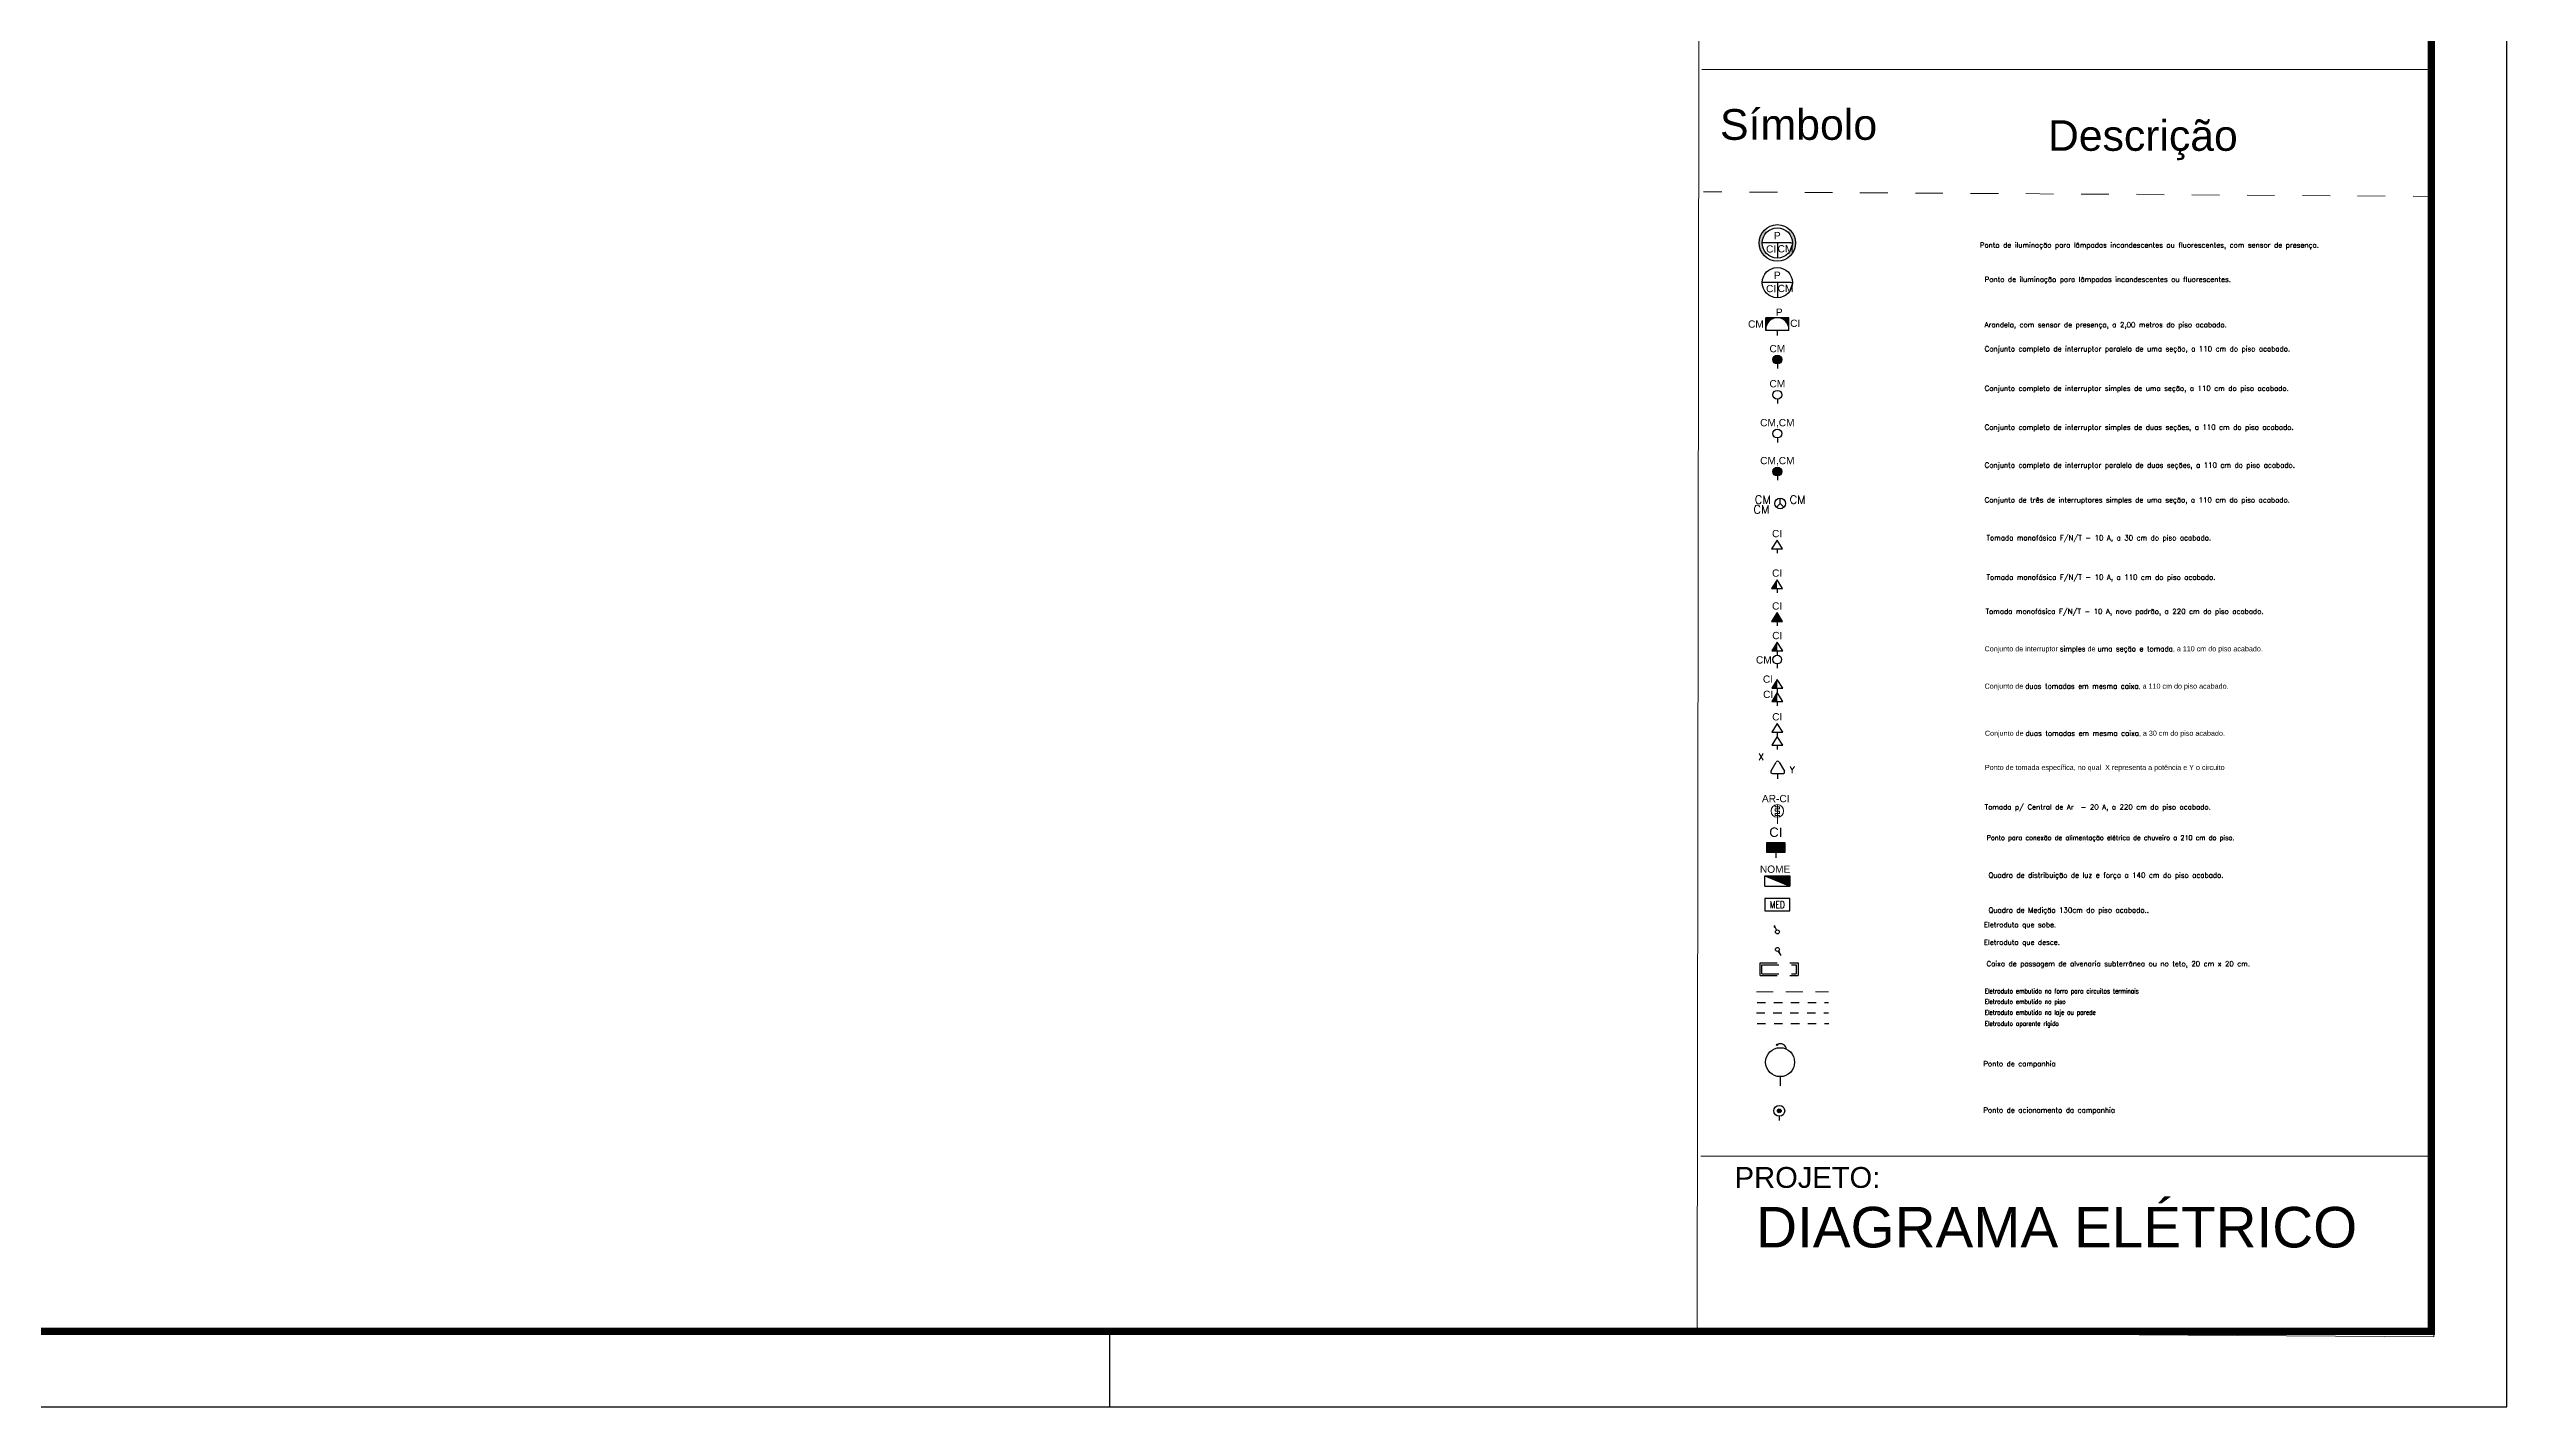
# Model space of a CAD drawing. Header units: millimetres. Extents: x 3257.7 to 3310.8, y 1679.5 to 1717.1.
# Drawn here: x 3281.69 to 3310.83, y 1679.45 to 1695.54 of the extents above; entities that cross this region are included whole.
import ezdxf
from ezdxf.enums import TextEntityAlignment as Align

# ---------------------------------------------------------------- set-up
doc = ezdxf.new("R2010")
doc.units = ezdxf.units.MM
for name, pattern in [('AXIS', [6, 5, -0.5, 0, -0.5]), ('CONTORNO_QUADRO_T', [0.35, 0.2, -0.15]), ('DASHDOT', [1, 0.5, -0.25, 0, -0.25]), ('HIDDEN', [0.375, 0.25, -0.125])]:
    doc.linetypes.add(name, pattern=pattern)
for name, color, linetype in [('3', 3, 'Continuous'), ('ARQ-FOLHA', 7, 'Continuous'), ('ELETRODUTO APARENTE', 2, 'DASHDOT'), ('ELETRODUTO EMBUTIDO LAJE PAREDE', 2, 'Continuous'), ('ELETRODUTO EMBUTIDO PISO', 1, 'HIDDEN'), ('ELETRODUTO LUMINÁRIA', 3, 'Continuous'), ('ELETRODUTO TEXTO', 250, 'Continuous'), ('INTERRUPTORES', 1, 'Continuous'), ('LISTAGEM_TEXTO', 7, 'Continuous'), ('PDF3_DI-Barramento Fase 3', 4, 'Continuous'), ('PDF3_eletrodutos', 3, 'Continuous'), ('Quadros de Dist.', 1, 'Continuous'), ('QUADROS_E_CAIXAS', 7, 'Continuous')]:
    doc.layers.add(name, color=color, linetype=linetype)
for name, color, linetype, lineweight in [('ELETRODUTOS', 5, 'Continuous', 20), ('REDE ELETRICA', 7, 'Continuous', 9), ('TOMADAS', 20, 'Continuous', 13)]:
    doc.layers.add(name, color=color, linetype=linetype, lineweight=lineweight)
doc.styles.add('Arial$001', font='arial.ttf', dxfattribs={"height": 1.562076})
doc.styles.add('GYN_Carimbo_Página', font='arial.ttf', dxfattribs={"height": 0.6})
doc.styles.add('GYN_Dispositivos', font='arial.ttf', dxfattribs={"height": 0.2})
doc.styles.add('ROMANS', font='ROMANS.shx', dxfattribs={"width": 0.8, "height": 0.1})
doc.styles.add('SIMPLEX', font='simplex.shx', dxfattribs={"height": 0.1})
doc.styles.get("Standard").update_dxf_attribs({"font": 'arial.ttf'})

# ---------------------------------------------------------------- blocks, each defined once
blk = doc.blocks.new('*U163')
for p, q in [((-0.373, 0), (-0.416, 0)), ((0.373, 0), (-0.373, 0)), ((0, 0), (0, -0.373)), ((0.373, 0), (0.416, 0)), ((0, -0.373), (0, -0.416))]:
    blk.add_line(p, q)
blk.add_circle((0, 0), 0.416)
at = {"color": 7, "style": 'GYN_Dispositivos'}
blk.add_attdef('CI', text='', height=0.2, dxfattribs=at).set_placement((-0.16, 0), align=Align.TOP_RIGHT)
blk.add_attdef('P', text='', height=0.2, dxfattribs=at).set_placement((0, 0.16), align=Align.BOTTOM_CENTER)
blk.add_attdef('CM', text='', height=0.2, dxfattribs=at).set_placement((0.16, 0), align=Align.TOP_LEFT)
blk = doc.blocks.new('*U167')
h = blk.add_hatch(color=256)
h.paths.add_polyline_path([(0.356, 0.355), (0.294, 0.294, -0.198705), (0.416, 0, -0.198998), (0.294, -0.294), (0.355, -0.356, 0.198983), (0.503, 0, 0.198741)])
h.paths.add_polyline_path([(-0.294, 0.294), (-0.356, 0.355, 0.198841), (-0.503, 0, 0.199084), (-0.355, -0.356), (-0.294, -0.294, -0.199119), (-0.416, 0, -0.198827)])
for p, q in [((-0.373, 0), (-0.416, 0)), ((0.373, 0), (-0.373, 0)), ((0, 0), (0, -0.373)), ((0.373, 0), (0.416, 0)), ((0, -0.373), (0, -0.416))]:
    blk.add_line(p, q)
for radius in [0.503, 0.416]:
    blk.add_circle((0, 0), radius)
at = {"color": 7, "style": 'GYN_Dispositivos'}
blk.add_attdef('CI', text='', height=0.2, dxfattribs=at).set_placement((-0.16, 0), align=Align.TOP_RIGHT)
blk.add_attdef('P', text='', height=0.2, dxfattribs=at).set_placement((0, 0.16), align=Align.BOTTOM_CENTER)
blk.add_attdef('CM', text='', height=0.2, dxfattribs=at).set_placement((0.16, 0), align=Align.TOP_LEFT)
blk = doc.blocks.new('*U168')
for points in [[(0.198, 0.316, -0.383986), (0.483, 0), (0.483, 0.316)], [(0.198, -0.316), (0.483, -0.316), (0.483, 0, -0.383986)]]:
    blk.add_hatch(color=256).paths.add_polyline_path(points)
for p, q in [((0, 0), (0.132, 0)), ((0.132, -0.316), (0.132, 0.316)), ((0.132, 0.316), (0.483, 0.316)), ((0.483, -0.316), (0.483, 0.316)), ((0.132, -0.316), (0.483, -0.316))]:
    blk.add_line(p, q)
blk.add_arc((0.165, 0), 0.318, 264.02432, 95.97568)
blk = doc.blocks.new('*U152')
blk.add_line((0, 0.12), (0, 0))
blk.add_circle((0, 0.24), 0.12)
at = {"layer": 'REDE ELETRICA', "style": 'GYN_Carimbo_Página'}
blk.add_attdef('COMANDO', text='', height=0.2, dxfattribs=at).set_placement((0, 0.542), align=Align.MIDDLE_CENTER)
blk = doc.blocks.new('*U164')
for points in [[(0, 0.36, 0.414214), (-0.12, 0.24), (0, 0.24)], [(-0.12, 0.24, 0.414214), (0, 0.12), (0, 0.24)], [(0.12, 0.24, 0.414214), (0, 0.36), (0, 0.24)], [(0.12, 0.24), (0, 0.24), (0, 0.12, 0.414214)]]:
    blk.add_hatch(color=256).paths.add_polyline_path(points)
h = blk.add_hatch(color=256)
h.paths.add_polyline_path([(0.12, 0.24, 0.414214), (0, 0.36), (0, 0.24)])
h.paths.add_polyline_path([(0, 0.24), (0, 0.12, 0.414214), (0.12, 0.24)])
blk.add_line((0, 0.12), (0, 0))
blk.add_circle((0, 0.24), 0.12)
at = {"layer": 'REDE ELETRICA', "style": 'GYN_Carimbo_Página'}
blk.add_attdef('COMANDO', text='', height=0.2, dxfattribs=at).set_placement((0, 0.542), align=Align.MIDDLE_CENTER)
blk = doc.blocks.new('*U155')
for points in [[(0, 0.24), (-0.075, 0.24), (-0.15, 0.12), (0, 0.12)], [(0, 0.36), (-0.075, 0.24), (0, 0.24)]]:
    blk.add_hatch(color=256).paths.add_polyline_path(points)
for p, q in [((0, 0.36), (-0.15, 0.12)), ((-0.15, 0.12), (0.15, 0.12)), ((0.15, 0.12), (0, 0.36)), ((0, 0.12), (0, 0))]:
    blk.add_line(p, q)
at = {"layer": 'REDE ELETRICA', "style": 'GYN_Carimbo_Página'}
blk.add_attdef('CIRCUITO', text='', height=0.2, dxfattribs=at).set_placement((0, 0.542), align=Align.MIDDLE_CENTER)
blk = doc.blocks.new('*U154')
for p, q in [((0, 0.36), (-0.15, 0.12)), ((-0.15, 0.12), (0.15, 0.12)), ((0.15, 0.12), (0, 0.36)), ((0, 0.12), (0, 0))]:
    blk.add_line(p, q)
at = {"layer": 'REDE ELETRICA', "style": 'GYN_Carimbo_Página'}
blk.add_attdef('CIRCUITO', text='', height=0.2, dxfattribs=at).set_placement((0, 0.542), align=Align.MIDDLE_CENTER)
blk = doc.blocks.new('*U166')
for points in [[(0, 0.24), (-0.075, 0.24), (-0.15, 0.12), (0, 0.12)], [(0, 0.36), (-0.075, 0.24), (0, 0.24)], [(0, 0.36), (0, 0.24), (0.075, 0.24)], [(0.075, 0.24), (0, 0.24), (0, 0.12), (0.15, 0.12)]]:
    blk.add_hatch(color=256).paths.add_polyline_path(points)
for p, q in [((0, 0.36), (-0.15, 0.12)), ((-0.15, 0.12), (0.15, 0.12)), ((0.15, 0.12), (0, 0.36)), ((0, 0.12), (0, 0))]:
    blk.add_line(p, q)
at = {"layer": 'REDE ELETRICA', "style": 'GYN_Carimbo_Página'}
blk.add_attdef('CIRCUITO', text='', height=0.2, dxfattribs=at).set_placement((0, 0.542), align=Align.MIDDLE_CENTER)
blk = doc.blocks.new('TomadaAr')
at = {"layer": 'TOMADAS', "ltscale": 3}
for p, q in [((-0.036, 0.311), (-0.036, 0.282)), ((-0.036, 0.282), (0.036, 0.282)), ((-0.036, 0.245), (0.036, 0.245)), ((-0.036, 0.245), (-0.036, 0.209)), ((-0.036, 0.209), (0.036, 0.209)), ((-0.036, 0.173), (0.036, 0.173)), ((-0.036, 0.173), (-0.036, 0.136)), ((-0.036, 0.136), (0.036, 0.136)), ((0, 0.318), (0, 0)), ((0.036, 0.282), (0.036, 0.245)), ((0.036, 0.209), (0.036, 0.173)), ((0.036, 0.136), (0.036, 0.116))]:
    blk.add_line(p, q, dxfattribs=at)
blk.add_circle((0, 0.213), 0.104, dxfattribs=at)
blk.add_attdef('AR-CI', text='', height=0.12).set_placement((-0.026, 0.357), align=Align.CENTER)
blk = doc.blocks.new('Quadro terminal.')
blk.add_hatch(color=256).paths.add_polyline_path([(-0.34, 0.212), (0.34, -0.071), (0.34, 0.212)])
at = {"ltscale": 0.05}
for p, q in [((-0.34, -0.071), (-0.34, 0.212)), ((-0.34, 0.212), (0.34, 0.212)), ((-0.34, 0.212), (0.34, -0.071)), ((0.34, 0.212), (0.34, -0.071)), ((-0.34, -0.071), (0.34, -0.071))]:
    blk.add_line(p, q, dxfattribs=at)
at = {"layer": 'REDE ELETRICA', "style": 'GYN_Carimbo_Página'}
blk.add_attdef('CM', text='', height=0.2, rotation=360, dxfattribs=at).set_placement((-0.254, 0.238), align=Align.BOTTOM_LEFT)
blk = doc.blocks.new('*U161')
blk.add_hatch(color=256).paths.add_polyline_path([(-0.131, -0.131), (-0.097, -0.122), (-0.122, -0.097)])
blk.add_line((-0.11, -0.11), (-0.039, -0.039))
blk.add_lwpolyline([(-0.122, -0.097), (-0.131, -0.131), (-0.097, -0.122)], close=True)
blk.add_circle((0, 0), 0.055)
blk = doc.blocks.new('*U165')
blk.add_hatch(color=256).paths.add_polyline_path([(0.039, 0.039), (0.072, 0.048), (0.048, 0.072)])
blk.add_line((0.06, 0.06), (0.131, 0.131))
blk.add_lwpolyline([(0.048, 0.072), (0.039, 0.039), (0.072, 0.048)], close=True)
blk.add_circle((0, 0), 0.055)
blk = doc.blocks.new('*U156')
blk.add_hatch(color=256).paths.add_polyline_path([(-0.2, 0.32), (-0.2, 0.12), (0.2, 0.12), (0.2, 0.32)])
blk.add_line((0, 0.12), (0, 0))
blk.add_lwpolyline([(-0.2, 0.12), (0.2, 0.12), (0.2, 0.32), (-0.2, 0.32)], close=True)
at = {"layer": 'REDE ELETRICA', "style": 'GYN_Carimbo_Página'}
blk.add_attdef('CIRCUITO', text='', height=0.2, dxfattribs=at).set_placement((0, 0.542), align=Align.MIDDLE_CENTER)
blk = doc.blocks.new('TEBAI01')
for p, q in [((-1.62, 1.95), (-0.35, 4.14)), ((-1.3, 1.32), (1.28, 1.32)), ((0, 0), (0, 1.32)), ((0.35, 4.14), (1.63, 1.92))]:
    blk.add_line(p, q)
for centre, start, end in [((-1.3, 1.71), 143.13324, 270.77697), ((0, 3.97), 26.04787, 153.95213), ((1.3, 1.71), 267.18113, 32.56886)]:
    blk.add_arc(centre, 0.393, start, end)
at = {"style": 'ROMANS', "flags": 8}
for tag, p in [('020', (-5.03, 2.2)), ('001', (3.56, 2.23))]:
    blk.add_attdef(tag, text='', height=1.6, dxfattribs=at).set_placement(p, align=Align.MIDDLE_CENTER)
blk = doc.blocks.new('Ir3s03')
for p, q in [((0, 1.02), (-0.72, 0.3)), ((0, 1.02), (0, 2.03)), ((0.72, 0.3), (0, 1.02)), ((0, 1.02), (0, 1.02))]:
    blk.add_line(p, q)
blk.add_circle((0, 1.02), 1.02)
at = {"style": 'ROMANS', "flags": 8}
for tag, p in [('031', (-2.03, -0.12)), ('030', (-1.77, 2.54)), ('009', (1.79, 2.54))]:
    blk.add_attdef(tag, text='', height=1.6, dxfattribs=at).set_placement(p, align=Align.MIDDLE_CENTER)
blk = doc.blocks.new('Tgcig02')
blk.add_line((0, 1), (0, 0))
for centre, radius in [((0, 2.6), 1.6), ((-0.35, 4.52), 0.0696)]:
    blk.add_circle(centre, radius)
blk.add_arc((0.03, 3.95), 0.686, 7.0471, 118.0951)
blk = doc.blocks.new('Ircamp08')
blk.add_line((0, 0.8), (0, 0))
for radius in [1.04, 0.36]:
    blk.add_circle((0, 1.84), radius)
at = {"linetype": 'Continuous'}
for points in [[(-0.36, 1.84), (-0.31, 1.66), (-0.31, 2.02)], [(-0.31, 2.02), (-0.18, 1.53), (-0.18, 2.15)], [(-0.18, 1.53), (-0.31, 2.02), (-0.31, 1.66)], [(-0.18, 2.15), (0, 1.48), (0, 2.2)], [(0, 1.48), (-0.18, 2.15), (-0.18, 1.53)], [(0, 2.2), (0.18, 1.53), (0.18, 2.15)], [(0.18, 1.53), (0, 2.2), (0, 1.48)], [(0.18, 2.15), (0.31, 1.66), (0.31, 2.02)], [(0.31, 1.66), (0.18, 2.15), (0.18, 1.53)], [(0.36, 1.84), (0.31, 2.02), (0.31, 1.66)]]:
    blk.add_solid(points, dxfattribs=at)
at = {"style": 'ROMANS', "flags": 8}
blk.add_attdef('009', text='', height=1.6, dxfattribs=at).set_placement((1.3, 3.14), align=Align.MIDDLE_CENTER)
blk = doc.blocks.new('FOLHA A2')
at = {"layer": 'ARQ-FOLHA'}
for p, q in [((594, -420), (594, 0)), ((409, -420), (409, -410)), ((0, -420), (594, -420))]:
    blk.add_line(p, q, dxfattribs=at)
at = {"layer": 'ARQ-FOLHA', "const_width": 1}
blk.add_lwpolyline([(25, -410), (584, -410), (584, -10), (25, -10), (25, -410)], dxfattribs=at)

msp = doc.modelspace()

# ---------------------------------------------------------------- linework, layer by layer
at = {"color": 7}
for p, q in [((3302.331, 1685.476), (3302.037, 1685.476)), ((3302.037, 1685.476), (3302.037, 1685.329)), ((3302.331, 1685.329), (3302.331, 1685.476)), ((3302.037, 1685.329), (3302.331, 1685.329))]:
    msp.add_line(p, q, dxfattribs=at)
at = {"color": 7, "linetype": 'Continuous', "lineweight": 9, "true_color": 0x000007}
for points in [[(3309.938, 1716.157), (3309.968, 1680.28), (3301.234, 1680.34), (3301.28, 1716.157)], [(3301.29, 1695.299), (3309.941, 1695.299), (3309.941, 1695.299)], [(3308.739, 1693.805), (3308.411, 1693.808), (3308.411, 1693.808)], [(3309.391, 1693.798), (3309.063, 1693.805), (3309.063, 1693.805)], [(3309.938, 1693.795), (3309.723, 1693.798), (3309.723, 1693.798)], [(3301.277, 1682.424), (3309.935, 1682.424), (3309.935, 1682.424)]]:
    msp.add_lwpolyline(points, dxfattribs=at)
at = {"color": 7, "linetype": 'Continuous', "lineweight": 20, "true_color": 0x000007}
for points in [[(3301.527, 1693.852), (3301.31, 1693.852), (3301.31, 1693.852)], [(3302.185, 1693.847), (3301.853, 1693.847), (3301.853, 1693.847)], [(3302.837, 1693.843), (3302.511, 1693.843), (3302.511, 1693.843)], [(3303.495, 1693.838), (3303.164, 1693.838), (3303.164, 1693.838)], [(3304.148, 1693.835), (3303.822, 1693.835), (3303.822, 1693.835)], [(3304.806, 1693.83), (3304.474, 1693.83), (3304.474, 1693.83)], [(3305.458, 1693.825), (3305.132, 1693.83), (3305.132, 1693.83)], [(3306.116, 1693.822), (3305.785, 1693.825), (3305.785, 1693.825)], [(3306.769, 1693.817), (3306.442, 1693.822), (3306.442, 1693.822)], [(3307.427, 1693.813), (3307.1, 1693.817), (3307.1, 1693.817)], [(3308.079, 1693.808), (3307.753, 1693.813), (3307.753, 1693.813)]]:
    msp.add_lwpolyline(points, dxfattribs=at)
at = {"layer": 'ELETRODUTO APARENTE', "linetype": 'AXIS', "ltscale": 0.001}
msp.add_line((3301.945, 1683.993), (3302.793, 1683.993), dxfattribs=at)
at = {"layer": 'ELETRODUTO EMBUTIDO LAJE PAREDE', "linetype": 'DASHDOT', "ltscale": 0.01}
msp.add_line((3301.936, 1684.122), (3302.791, 1684.122), dxfattribs=at)
at = {"layer": 'ELETRODUTO EMBUTIDO PISO', "color": 1, "linetype": 'CONTORNO_QUADRO_T', "ltscale": 0.01}
msp.add_line((3301.944, 1684.245), (3302.791, 1684.245), dxfattribs=at)
at = {"layer": 'ELETRODUTOS', "linetype": 'CONTORNO_QUADRO_T'}
msp.add_line((3301.936, 1684.371), (3302.791, 1684.371), dxfattribs=at)
at = {"layer": 'QUADROS_E_CAIXAS', "linetype": 'CONTORNO_QUADRO_T'}
for p, q in [((3301.981, 1684.712), (3302.429, 1684.712)), ((3301.981, 1684.564), (3301.981, 1684.712)), ((3301.981, 1684.564), (3302.429, 1684.564)), ((3302.001, 1684.691), (3302.409, 1684.691)), ((3302.001, 1684.585), (3302.001, 1684.691)), ((3302.001, 1684.585), (3302.409, 1684.585)), ((3302.409, 1684.691), (3302.409, 1684.585)), ((3302.429, 1684.712), (3302.429, 1684.564))]:
    msp.add_line(p, q, dxfattribs=at)

# ---------------------------------------------------------------- block references
at = {"layer": '3'}
ref = msp.add_blockref('TEBAI01', (3302.188, 1686.893), dxfattribs=dict(at, xscale=0.04849392732480256, yscale=0.04849392732480256, zscale=0.04849392732480256))
ref.add_attrib('001', 'Y', dxfattribs={"layer": '0', "height": 0.0776, "style": 'ROMANS', "flags": 8}).set_placement((3302.361, 1687.001), align=Align.MIDDLE_CENTER)
ref.add_attrib('020', 'X', dxfattribs={"layer": '0', "height": 0.0776, "style": 'ROMANS', "flags": 8}).set_placement((3301.992, 1687.154), align=Align.MIDDLE_CENTER)
at = {"layer": 'ARQ-FOLHA', "xscale": 0.08952391981061225, "yscale": 0.08952391981061225, "zscale": 0.08952391981061225}
msp.add_blockref('FOLHA A2', (3257.656, 1717.052), dxfattribs=at)
at = {"layer": 'ELETRODUTO LUMINÁRIA'}
ref = msp.add_blockref('*U167', (3302.184, 1693.245), dxfattribs=dict(at, xscale=0.4310284338323022, yscale=0.4310284338323022, zscale=0.4310284338323022))
ref.add_attrib('P', 'P', dxfattribs={"layer": '0', "color": 7, "height": 0.0862, "style": 'GYN_Dispositivos'}).set_placement((3302.184, 1693.263), align=Align.BOTTOM_CENTER)
ref.add_attrib('CI', 'CI', dxfattribs={"layer": '0', "color": 7, "height": 0.0862, "style": 'GYN_Dispositivos'}).set_placement((3302.171, 1693.217), align=Align.TOP_RIGHT)
ref.add_attrib('CM', 'CM', dxfattribs={"layer": '0', "color": 7, "height": 0.0862, "style": 'GYN_Dispositivos'}).set_placement((3302.187, 1693.219), align=Align.TOP_LEFT)
ref = msp.add_blockref('*U163', (3302.184, 1692.775), dxfattribs=dict(at, xscale=0.4310284338323022, yscale=0.4310284338323022, zscale=0.4310284338323022))
ref.add_attrib('P', 'P', dxfattribs={"layer": '0', "color": 7, "height": 0.0862, "style": 'GYN_Dispositivos'}).set_placement((3302.184, 1692.793), align=Align.BOTTOM_CENTER)
ref.add_attrib('CI', 'CI', dxfattribs={"layer": '0', "color": 7, "height": 0.0862, "style": 'GYN_Dispositivos'}).set_placement((3302.171, 1692.747), align=Align.TOP_RIGHT)
ref.add_attrib('CM', 'CM', dxfattribs={"layer": '0', "color": 7, "height": 0.0862, "style": 'GYN_Dispositivos'}).set_placement((3302.187, 1692.749), align=Align.TOP_LEFT)
ref = msp.add_blockref('*U168', (3302.184, 1692.15), dxfattribs=dict(at, xscale=0.431028218317947, yscale=0.431028218317947, zscale=0.431028218317947, rotation=89.99999999999999))
ref.add_attrib('P', 'P', dxfattribs={"layer": '0', "color": 7, "height": 0.0862, "style": 'GYN_Dispositivos'}).set_placement((3302.166, 1692.425), align=Align.MIDDLE_LEFT)
ref.add_attrib('CI', 'CI', dxfattribs={"layer": '0', "color": 7, "height": 0.0862, "style": 'GYN_Dispositivos'}).set_placement((3302.336, 1692.336), align=Align.TOP_LEFT)
ref.add_attrib('CM', 'CM', dxfattribs={"layer": '0', "color": 7, "height": 0.0862, "style": 'GYN_Dispositivos'}).set_placement((3301.836, 1692.215), align=Align.BOTTOM_LEFT)
for name, p, xscale, yscale, zscale, values in [('*U164', (3302.184, 1691.759), 0.4310284338323022, 0.4310284338323022, 0.4310284338323022, {'COMANDO': 'CM'}), ('*U152', (3302.184, 1691.343), 0.4310284338323022, 0.4310284338323022, 0.4310284338323022, {'COMANDO': 'CM'}), ('*U152', (3302.184, 1690.882), 0.4310284338323022, 0.4310284338323022, 0.4310284338323022, {'COMANDO': 'CM,CM'}), ('*U164', (3302.184, 1690.432), 0.4310284338323022, 0.4310284338323022, 0.4310284338323022, {'COMANDO': 'CM,CM'}), ('*U154', (3302.181, 1689.567), 0.4310284338323022, 0.4310284338323022, 0.4310284338323022, {'CIRCUITO': 'CI'}), ('*U155', (3302.181, 1689.099), 0.4310284338323022, 0.4310284338323022, 0.4310284338323022, {'CIRCUITO': 'CI'}), ('*U166', (3302.181, 1688.709), 0.4310284338323022, 0.4310284338323022, 0.4310284338323022, {'CIRCUITO': 'CI'}), ('*U155', (3302.183, 1688.359), 0.4310284338323022, 0.4310284338323022, 0.4310284338323022, {'CIRCUITO': 'CI'}), ('*U154', (3302.183, 1687.396), 0.4310284338323022, 0.4310284338323022, 0.4310284338323022, {'CIRCUITO': 'CI'}), ('*U156', (3302.166, 1685.958), 0.5600117482508152, 0.5600117482508152, 0.5600117482508152, {'CIRCUITO': 'CI'})]:
    msp.add_blockref(name, p, dxfattribs=dict(at, xscale=xscale, yscale=yscale, zscale=zscale)).add_auto_attribs(values)
ref = msp.add_blockref('*U152', (3302.183, 1688.204), dxfattribs=dict(at, xscale=0.4310284338323022, yscale=0.4310284338323022, zscale=0.4310284338323022))
ref.add_attrib('COMANDO', 'CM', dxfattribs={"layer": 'REDE ELETRICA', "height": 0.0862, "style": 'GYN_Carimbo_Página'}).set_placement((3302.024, 1688.304), align=Align.MIDDLE_CENTER)
ref = msp.add_blockref('*U155', (3302.183, 1687.917), dxfattribs=dict(at, xscale=0.4310284338323022, yscale=0.4310284338323022, zscale=0.4310284338323022))
ref.add_attrib('CIRCUITO', 'CI', dxfattribs={"layer": 'REDE ELETRICA', "height": 0.0862, "style": 'GYN_Carimbo_Página'}).set_placement((3302.073, 1688.076), align=Align.MIDDLE_CENTER)
ref = msp.add_blockref('*U155', (3302.183, 1687.761), dxfattribs=dict(at, xscale=0.4310284338323022, yscale=0.4310284338323022, zscale=0.4310284338323022))
ref.add_attrib('CIRCUITO', 'CI', dxfattribs={"layer": 'REDE ELETRICA', "height": 0.0862, "style": 'GYN_Carimbo_Página'}).set_placement((3302.075, 1687.896), align=Align.MIDDLE_CENTER)
at = {"layer": 'ELETRODUTO LUMINÁRIA', "xscale": 0.4310284338323022, "yscale": 0.4310284338323022, "zscale": 0.4310284338323022}
msp.add_blockref('*U154', (3302.183, 1687.241), dxfattribs=at)
at = {"layer": 'ELETRODUTO LUMINÁRIA'}
ref = msp.add_blockref('Quadro terminal.', (3302.184, 1685.653), dxfattribs=dict(at, xscale=0.4310284338323022, yscale=0.4310284338323022, zscale=0.4310284338323022))
ref.add_attrib('CM', 'NOME', dxfattribs={"layer": 'REDE ELETRICA', "height": 0.0862, "rotation": 360, "style": 'GYN_Carimbo_Página'}).set_placement((3301.977, 1685.755), align=Align.BOTTOM_LEFT)
at = {"layer": 'ELETRODUTO LUMINÁRIA', "xscale": 0.4310284338320844, "yscale": 0.4310284338320844, "zscale": 0.4310284338320844, "rotation": 253.8062464297775}
for name, p in [('*U161', (3302.185, 1685.081)), ('*U165', (3302.185, 1684.872))]:
    msp.add_blockref(name, p, dxfattribs=at)
at = {"layer": 'INTERRUPTORES', "xscale": 0.06200337338482084, "yscale": 0.06200337338482084, "zscale": 0.06200337338482084}
msp.add_blockref('Ircamp08', (3302.207, 1682.846), dxfattribs=at)
at = {"layer": 'PDF3_DI-Barramento Fase 3'}
ref = msp.add_blockref('TomadaAr', (3302.184, 1686.361), dxfattribs=dict(at, xscale=0.7183807230538369, yscale=0.7183807230538369, zscale=0.7183807230538369))
ref.add_attrib('AR-CI', 'AR-CI', dxfattribs={"layer": '0', "color": 7, "height": 0.0862}).set_placement((3302.165, 1686.617), align=Align.CENTER)
at = {"layer": 'PDF3_eletrodutos'}
ref = msp.add_blockref('Ir3s03', (3302.218, 1690.095), dxfattribs=dict(at, xscale=0.06200337338482083, yscale=0.06200337338482083, zscale=0.06200337338482083))
ref.add_attrib('009', 'CM', dxfattribs={"layer": '0', "color": 7, "height": 0.0992, "style": 'ROMANS'}).set_placement((3302.329, 1690.253), align=Align.TOP_LEFT)
ref.add_attrib('030', 'CM', dxfattribs={"layer": '0', "color": 7, "height": 0.0992, "style": 'ROMANS'}).set_placement((3302.108, 1690.253), align=Align.TOP_RIGHT)
ref.add_attrib('031', 'CM', dxfattribs={"layer": '0', "color": 7, "height": 0.0992, "style": 'ROMANS'}).set_placement((3302.092, 1690.088), align=Align.MIDDLE_RIGHT)
at = {"layer": 'Quadros de Dist.', "xscale": 0.1072108729361517, "yscale": 0.1072108729361517, "zscale": 0.1072108729361517}
msp.add_blockref('Tgcig02', (3302.217, 1683.258), dxfattribs=at)

# ---------------------------------------------------------------- texts
at = {"color": 7, "true_color": 0x000007, "style": 'Arial$001'}
for s, height, p in [('Símbolo', 0.3637, (3301.504, 1694.467)), ('Descrição', 0.3623, (3305.393, 1694.337)), ('PROJETO:', 0.2472, (3301.678, 1682.047)), ('DIAGRAMA ELÉTRICO', 0.48069, (3301.933, 1681.341))]:
    msp.add_text(s, height=height, dxfattribs=at).set_placement(p)
at = {"layer": 'ELETRODUTO TEXTO', "attachment_point": 1, "style": 'SIMPLEX'}
for s, insert, char_height, width in [('Ponto de iluminação para lâmpadas incandescentes ou fluorescentes, com sensor de presença. ', (3304.585, 1693.25), 0.06079, 9.07225), ('Ponto de iluminação para lâmpadas incandescentes ou fluorescentes. ', (3304.642, 1692.844), 0.06079, 9.07225), ('Arandela, com sensor de presença, a 2,00 metros do piso acabado.', (3304.642, 1692.306), 0.06079, 9.07225), ('Conjunto completo de interruptor paralelo de uma seção, a 110 cm do piso acabado.{\\H1.3504x; }', (3304.642, 1692.021), 0.06079, 9.07225), ('Conjunto completo de interruptor simples de uma seção, a 110 cm do piso acabado.{\\H1.3504x; }', (3304.642, 1691.553), 0.06079, 9.07225), ('Conjunto completo de interruptor simples de duas seções, a 110 cm do piso acabado.{\\H1.3504x; }', (3304.642, 1691.092), 0.06079, 9.07225), ('Conjunto completo de interruptor paralelo de duas seções, a 110 cm do piso acabado.{\\H1.3504x; }', (3304.642, 1690.642), 0.06079, 9.07225), ('Conjunto de três de interruptores simples de uma seção, a 110 cm do piso acabado.{\\H1.3504x; }', (3304.642, 1690.23), 0.06079, 9.07225), ('Tomada monofásica F/N/T - 10 A, a 30 cm do piso acabado.{\\H1.3504x; }', (3304.664, 1689.781), 0.06079, 9.07225), ('Tomada monofásica F/N/T - 10 A, a 110 cm do piso acabado.{\\H1.3504x; }', (3304.664, 1689.314), 0.06079, 9.07225), ('Tomada monofásica F/N/T - 10 A, novo padrão, a 220 cm do piso acabado.{\\H1.3504x; }', (3304.653, 1688.909), 0.06079, 9.07225), ('{\\fArial|b0|i0|c186|p34;Conjunto de interruptor }simples{\\fArial|b0|i0|c186|p34; de }uma seção e tomada{\\fArial|b0|i0|c186|p34;, a 110 cm do piso acabado.\\H1.35x; }', (3304.641, 1688.466), 0.060794, 9.07225), ('{\\fArial|b0|i0|c186|p34;Conjunto de }duas tomadas em mesma caixa{\\fArial|b0|i0|c186|p34;, a 110 cm do piso acabado.\\H1.35x; }', (3304.641, 1688.023), 0.060794, 9.07225), ('{\\fArial|b0|i0|c186|p34;Conjunto de }duas tomadas em mesma caixa{\\fArial|b0|i0|c186|p34;, a \\fArial|b0|i0|c0|p34;3\\fArial|b0|i0|c186|p34;0 cm do piso acabado.\\H1.35x; }', (3304.645, 1687.465), 0.060794, 9.07225), ('{\\fArial|b0|i0|c0|p34;Ponto de tomada específica, no qual  X representa a potência e Y o circuito}', (3304.645, 1687.06), 0.06079, 9.07225), ('Tomada p/ Central de Ar  - 20 A, a 220 cm do piso acabado.{\\H1.3504x; }', (3304.642, 1686.591), 0.06079, 9.07225), ('Ponto para conexão de alimentação elétrica de chuveiro a 210 cm do piso.{\\H1.3388x; }', (3304.666, 1686.224), 0.05589, 11.78708), ('Quadro de distribuição de luz e força a 140 cm do piso acabado.{\\H1.3511x; }', (3304.688, 1685.783), 0.06079, 9.07225), ('Eletroduto que sobe.{\\H1.33333x; }', (3304.633, 1685.196), 0.06079, 9.07225), ('Quadro de Medição 130cm do piso acabado..', (3304.688, 1685.369), 0.06079, 9.07225), ('Eletroduto que desce.{\\H1.33333x; }', (3304.633, 1684.988), 0.06079, 9.07225), ('Caixa de passagem de alvenaria subterrânea ou no teto, 20 cm x 20 cm.{\\H1.3504x; }', (3304.665, 1684.734), 0.06079, 9.07225), ('Ponto de campanhia', (3304.627, 1683.549), 0.06079, 9.07225), ('Ponto de acionamento da campanhia', (3304.627, 1682.999), 0.06079, 9.07225)]:
    msp.add_mtext(s, dxfattribs=dict(at, insert=insert, char_height=char_height, width=width))
at = {"layer": 'ELETRODUTO TEXTO', "linetype": 'CONTORNO_QUADRO_T', "char_height": 0.05589, "attachment_point": 1, "style": 'ROMANS'}
for s, width, insert in [('Eletroduto embutido no forro para circuitos terminais', 3.6931, (3304.642, 1684.407)), ('Eletroduto embutido no piso', 2.68298, (3304.642, 1684.282)), ('Eletroduto embutido na laje ou parede', 2.68298, (3304.642, 1684.154)), ('Eletroduto aparente rígido', 2.68298, (3304.642, 1684.023))]:
    msp.add_mtext_dynamic_manual_height_columns(s, width=width, gutter_width=0.718, heights=[0], dxfattribs=dict(at, insert=insert))
at = {"layer": 'LISTAGEM_TEXTO', "color": 7, "insert": (3302.184, 1685.402), "char_height": 0.082, "width": 0.22271, "attachment_point": 5, "style": 'ROMANS'}
msp.add_mtext('MED', dxfattribs=at)

doc.saveas('drawing.dxf')
